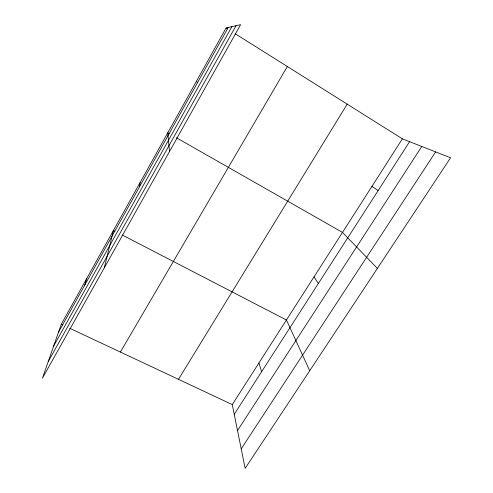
<?xml version="1.0" encoding="UTF-8"?>
<svg xmlns="http://www.w3.org/2000/svg" width="493" height="493" viewBox="0 0 493 493"><rect width="100%" height="100%" fill="white"/><g stroke="black" fill="none" stroke-linecap="round" stroke-linejoin="round"><path stroke-width="0.74" d="M139.55 186.73L140.135 182.49M104.269 267.872L113.452 230.459L114.801 231.155M84.771 285.09L86.897 278.188M61.255 324.283L42.429 378.186L240.615 24.65L226.077 28.002L61.255 324.283L62.648 324.936M58.42 332.399L228.228 27.503M53.651 346.055L231.876 26.665M48.24 361.548L236.061 25.698M120.391 352.051L287.339 66.518M178.472 379.327L347.195 104.152M232.277 404.593L402.374 138.841L450.571 157.772L245.15 468.35L232.277 404.593L69.605 328.209M234.237 414.293L409.591 141.676M237.521 430.543L421.78 146.464M241.213 448.852L435.639 151.912M122.209 234.988L286.427 320L309.721 370.724M169.099 133.585L167.768 132.827L169.518 151.48M176.439 137.769L342.487 232.4L377.385 268.42M226.077 28.002L227.372 28.816M235.13 33.69L402.374 138.841M371.932 186.403L378.137 190.581M196.393 81.357L197.564 82.559M314.004 276.912L318.367 283.5M258.911 362.977L261.635 371.704"/></g></svg>
